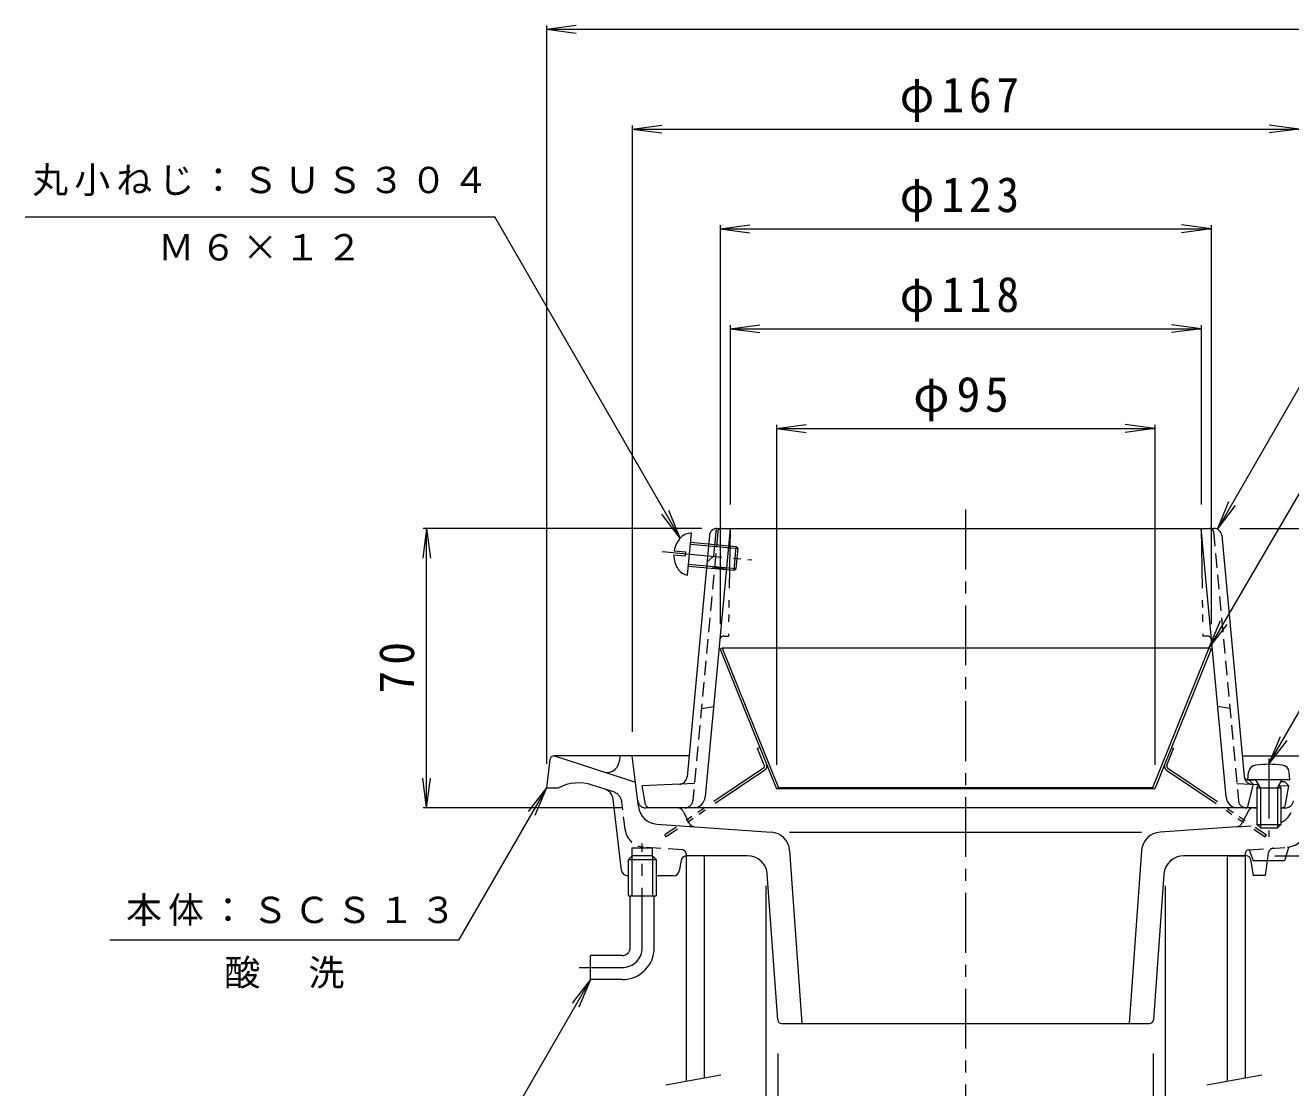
# Model space of a CAD drawing. Units: millimetres, scale not verified. Extents: x -270 to 229, y -348 to 357.
# Drawn here: x -269.8 to 47.2, y -78.4 to 187.6 of the extents above; entities that cross this region are included whole.
import ezdxf

# ---------------------------------------------------------------- set-up
doc = ezdxf.new("R2010")
doc.units = ezdxf.units.MM
doc.header["$LTSCALE"] = 3
for name, pattern in [('CHAIN1', [8, 5, -1, 1, -1]), ('DASHED1', [1.8, 1.2, -0.6]), ('DOUBLE_CHAIN1', [8.8, 5, -1, 0.6, -0.6, 0.6, -1]), ('DOUBLE_CHAIN2', [12.8, 9, -1, 0.6, -0.6, 0.6, -1])]:
    doc.linetypes.add(name, pattern=pattern)
for name, color, linetype, lineweight in [('0-0_通り芯', 3, 'Continuous', 9), ('0-2_仕上', 6, 'Continuous', 9), ('0-3_建具', 4, 'Continuous', 9), ('0-4_その他', 7, 'Continuous', 9), ('0-5_寸法', 7, 'Continuous', 9), ('0-6_ハッチ', 2, 'DOUBLE_CHAIN1', 9)]:
    doc.layers.add(name, color=color, linetype=linetype, lineweight=lineweight)
doc.styles.add('ＭＳ ゴシック', font='')
doc.styles.get('ＭＳ ゴシック').set_extended_font_data('MS Gothic')

msp = doc.modelspace()

# ---------------------------------------------------------------- linework, layer by layer
at = {"layer": '0-0_通り芯', "linetype": 'CHAIN1'}
for p, q in [((-34.26, 66.379), (-34.26, -100.972)), ((-115.26, -43.331), (-115.26, -17.298)), ((-131.04, -48.331), (-120.26, -48.331))]:
    msp.add_line(p, q, dxfattribs=at)
at = {"layer": '0-0_通り芯'}
for p, q in [((-138.369, 3.793), (-139.26, -3.331)), ((-137.377, 4.669), (-137.26, 4.669)), ((-137.26, 4.669), (-116.95, -1.93)), ((-103.542, 4.669), (-137.26, 4.669)), ((-120.76, 4.669), (-121.102, 2.945)), ((-116.201, -8.027), (-117.76, 4.669)), ((35.022, 4.669), (68.74, 4.669)), ((-124.586, -3.655), (-127.77, -2.62)), ((-139.26, -3.331), (-136.26, -3.331)), ((-120.417, -24.008), (-122.534, -6.155)), ((36.412, -9.384), (35.045, -11.997)), ((37.844, -8.331), (38.729, -8.331)), ((44.729, -8.331), (45.874, -8.331)), ((-111.587, -12.405), (-82.975, -14.406)), ((-78.337, -14.406), (9.817, -14.406)), ((33.719, -13.059), (14.456, -14.406)), ((-117.81, -18.331), (-112.71, -18.331)), ((-117.81, -20.331), (-117.81, -18.331)), ((-112.71, -20.331), (-112.71, -18.331)), ((36.67, -18.867), (36.74, -18.862)), ((-117.81, -20.331), (-118.71, -21.231)), ((-118.71, -21.231), (-111.81, -21.231)), ((-118.71, -30.331), (-118.71, -21.231)), ((-112.71, -20.331), (-117.81, -20.331)), ((-117.81, -30.331), (-117.81, -20.331)), ((-112.71, -20.331), (-111.81, -21.231)), ((-112.71, -20.331), (-112.71, -30.331)), ((-111.81, -21.231), (-111.81, -30.331)), ((-105.531, -21.516), (-106.008, -24.142)), ((-88.915, -20.331), (-104.26, -20.331)), ((-78.337, -19.038), (-75.244, -62.331)), ((9.817, -19.038), (6.725, -62.331)), ((36.122, -20.331), (20.396, -20.331)), ((35.74, -19.865), (35.74, -20.331)), ((37.11, -21.18), (37.74, -25.294)), ((41.298, -21.513), (40.74, -25.294)), ((-118.71, -25.331), (-118.927, -25.331)), ((-107.475, -25.331), (-111.81, -25.331)), ((-81.326, -61.402), (-83.928, -24.975)), ((15.408, -24.975), (12.807, -61.402)), ((40.74, -25.294), (37.74, -25.294)), ((-118.71, -30.331), (-111.81, -30.331)), ((-118.26, -43.331), (-118.26, -30.331)), ((-112.26, -43.331), (-112.26, -30.331)), ((-120.26, -45.331), (-128.26, -45.331)), ((-128.26, -51.331), (-128.26, -45.331)), ((-120.26, -51.331), (-128.26, -51.331)), ((-80.329, -62.331), (11.809, -62.331))]:
    msp.add_line(p, q, dxfattribs=at)
at = {"layer": '0-0_通り芯', "linetype": 'DASHED1'}
for p, q in [((-122.427, -4.356), (-124.586, -3.655)), ((-119.475, -14.184), (-120.376, -6.844)), ((33.718, -13.047), (38.949, -12.681)), ((-105.19, -18.867), (-114.907, -18.188)), ((36.74, -18.862), (46.387, -18.188)), ((-104.26, -19.865), (-104.26, -20.331)), ((41.564, -19.706), (41.298, -21.513))]:
    msp.add_line(p, q, dxfattribs=at)
at = {"layer": '0-0_通り芯', "linetype": 'DOUBLE_CHAIN2'}
for p, q in [((-106.363, -8.331), (-114.394, -8.331)), ((-104.931, -9.384), (-103.428, -12.314))]:
    msp.add_line(p, q, dxfattribs=at)
at = {"layer": '0-0_通り芯'}
msp.add_lwpolyline([(36.74, -18.862), (37.74, -21.513), (45.74, -21.513), (46.74, -18.151)], dxfattribs=at)
for centre, radius, start, end in [((-137.377, 3.669), 1, 90, 172.8746), ((-124.045, 3.53), 3, 251.99994, 348.7693), ((-131.169, -13.082), 11, 71.99997, 117.56938), ((-125.513, -6.508), 3, 6.76268, 72.00015), ((-111.238, -7.418), 5, 186.99902, 266.00024), ((37.844, -9.831), 1.5, 90, 162.6731), ((45.874, -6.331), 2, 270, 353.00002), ((33.613, -11.551), 1.5, 274.00117, 342.67337), ((-83.324, -19.394), 5, 4.08577, 86.00006), ((14.805, -19.394), 5, 93.99994, 175.91423), ((46.038, -13.2), 5, 278.06767, 352.99933), ((36.74, -19.865), 1, 93.99933, 180), ((-104.063, -21.827), 1.5, 85.99995, 168.02353), ((-88.915, -25.331), 5, 4.08537, 90), ((20.396, -25.331), 5, 90, 175.91463), ((36.122, -21.331), 1, 8.70119, 90), ((-118.927, -23.831), 1.5, 186.76208, 270), ((-107.475, -23.831), 1.5, 270, 348.02353), ((-120.26, -43.331), 2, 270, 0), ((-120.26, -43.331), 8, 270, 0), ((-80.329, -61.331), 1, 184.08383, 270), ((11.809, -61.331), 1, 270, 355.91617)]:
    msp.add_arc(centre, radius, start, end, dxfattribs=at)
at = {"layer": '0-0_通り芯', "linetype": 'DASHED1'}
for centre, radius, start, end in [((-123.354, -7.21), 3, 7.00043, 72.00015), ((42.719, -7.418), 5, 294.36995, 353.00098), ((-114.558, -13.2), 5, 187.00067, 266.00024), ((-105.26, -19.865), 1, 0, 86.00067), ((43.048, -19.925), 1.5, 94, 171.61166), ((46.038, -13.2), 5, 273.99976, 278.06767)]:
    msp.add_arc(centre, radius, start, end, dxfattribs=at)
at = {"layer": '0-0_通り芯', "linetype": 'DOUBLE_CHAIN2'}
for centre, radius, start, end in [((-114.394, -6.331), 2, 186.99998, 270), ((-106.363, -9.831), 1.5, 17.3269, 90), ((-102.133, -11.55), 1.5, 210.53842, 265.99883)]:
    msp.add_arc(centre, radius, start, end, dxfattribs=at)
at = {"layer": '0-0_通り芯', "linetype": 'CHAIN1'}
for radius in [2, 5]:
    msp.add_arc((-120.26, -43.331), radius, 270, 0, dxfattribs=at)
at = {"layer": '0-2_仕上', "color": 4, "linetype": 'DOUBLE_CHAIN1'}
for p, q in [((-103.894, 49.98), (-102.944, 60.437)), ((-103.193, 57.698), (-91.242, 56.612)), ((-103.148, 58.196), (-91.695, 57.155)), ((-92.238, 51.18), (-91.695, 57.155)), ((-91.695, 57.155), (-91.242, 56.612)), ((-110.29, 55.833), (-87.828, 53.791)), ((-107.331, 55.062), (-104.46, 54.801)), ((-107.24, 56.058), (-104.37, 55.797)), ((-104.46, 54.801), (-104.37, 55.797)), ((-103.691, 52.22), (-92.238, 51.18)), ((-103.646, 52.719), (-91.695, 51.632))]:
    msp.add_line(p, q, dxfattribs=at)
at = {"layer": '0-2_仕上', "linetype": 'DASHED1'}
for p, q in [((-96.352, 60.761), (-102.588, -6.516)), ((27.842, 60.761), (34.078, -6.516)), ((-94.182, 51.669), (-99.203, 51.669)), ((-100.419, 16.56), (-97.36, 17.06)), ((31.91, 16.56), (28.85, 17.06)), ((-102.191, -2.24), (-105.949, -2.41)), ((33.682, -2.24), (37.439, -2.41)), ((37.439, -2.41), (39.124, -2.486)), ((44.378, -2.724), (46.745, -2.831))]:
    msp.add_line(p, q, dxfattribs=at)
at = {"layer": '0-2_仕上'}
for p, q in [((-93.255, 61.669), (-99.491, -5.608)), ((-96.453, 61.669), (27.944, 61.669)), ((30.981, -5.608), (24.745, 61.669)), ((-98.444, 59.854), (-104.047, -0.596)), ((29.935, 59.854), (35.53, -0.505)), ((-105.949, -2.41), (-115.255, -2.831)), ((-114.404, -7.51), (-115.255, -2.831)), ((38.574, -1.506), (36.48, -1.412)), ((45.745, -1.831), (44.727, -1.785)), ((46.745, -2.831), (45.745, -1.831)), ((45.895, -7.51), (46.745, -2.831)), ((38.729, -8.331), (-113.42, -8.331)), ((44.911, -8.331), (44.729, -8.331))]:
    msp.add_line(p, q, dxfattribs=at)
at = {"layer": '0-2_仕上', "linetype": 'DOUBLE_CHAIN1'}
for p, q in [((-93.255, 61.669), (-93.67, 34.669)), ((24.745, 61.669), (25.16, 34.669)), ((-94.846, 34.669), (-93.67, 34.669)), ((26.336, 34.669), (25.16, 34.669))]:
    msp.add_line(p, q, dxfattribs=at)
at = {"layer": '0-2_仕上', "color": 4, "linetype": 'CHAIN1'}
msp.add_line((41.729, 4.018), (41.729, -15.601), dxfattribs=at)
at = {"layer": '0-2_仕上', "color": 4}
for p, q in [((36.479, -1.331), (36.645, 0.572)), ((46.979, -1.331), (46.812, 0.572)), ((46.979, -1.331), (36.479, -1.331)), ((39.599, -3.331), (38.547, -1.458)), ((38.729, -3.331), (39.17, -2.567)), ((43.859, -3.331), (44.911, -1.458)), ((44.729, -3.331), (44.288, -2.567)), ((38.729, -3.331), (44.729, -3.331)), ((38.729, -3.331), (38.729, -12.461)), ((39.599, -3.331), (39.599, -13.331)), ((43.859, -3.331), (43.859, -13.331)), ((44.729, -3.331), (44.729, -12.461)), ((39.599, -13.331), (38.729, -12.461)), ((38.729, -12.461), (44.729, -12.461)), ((43.859, -13.331), (44.729, -12.461)), ((39.599, -13.331), (43.859, -13.331))]:
    msp.add_line(p, q, dxfattribs=at)
at = {"layer": '0-2_仕上'}
for points in [[(-96.77, 61.669), (-97.418, 54.669), (-99.064, 53.169)], [(36.745, -1.424), (37.745, -2.424), (36.245, -8.331)]]:
    msp.add_lwpolyline(points, dxfattribs=at)
at = {"layer": '0-2_仕上', "color": 4, "linetype": 'DOUBLE_CHAIN1'}
msp.add_lwpolyline([(-92.238, 51.18), (-91.695, 51.632), (-91.242, 56.612)], dxfattribs=at)
at = {"layer": '0-2_仕上'}
for centre, radius, start, end in [((-96.453, 59.669), 2, 90, 174.70406), ((27.944, 59.669), 2, 5.2959, 90), ((-106.039, -0.412), 2, 272.59178, 354.70433), ((36.525, -0.413), 1, 185.2957, 267.40889), ((-102.478, -5.331), 3, 270, 354.70436), ((33.969, -5.331), 3, 185.29565, 270), ((-113.42, -7.331), 1, 190.3056, 270), ((44.911, -7.331), 1, 270, 349.6944)]:
    msp.add_arc(centre, radius, start, end, dxfattribs=at)
at = {"layer": '0-2_仕上', "linetype": 'DASHED1'}
for centre, radius, start, end in [((-95.356, 60.669), 1, 90, 174.70509), ((26.847, 60.669), 1, 5.29491, 90), ((37.53, -0.412), 2, 185.29567, 267.40822), ((-104.579, -6.331), 2, 270, 354.7041), ((36.07, -6.331), 2, 185.2959, 270)]:
    msp.add_arc(centre, radius, start, end, dxfattribs=at)
at = {"layer": '0-2_仕上', "linetype": 'DOUBLE_CHAIN1'}
for centre, start, end in [((-94.846, 33.669), 90, 174.70509), ((26.336, 33.669), 5.29491, 90)]:
    msp.add_arc(centre, 1, start, end, dxfattribs=at)
at = {"layer": '0-2_仕上', "color": 4}
for centre, radius, start, end in [((38.638, 0.398), 2, 96.33817, 175.00002), ((41.729, -27.431), 30, 83.6618, 96.3382), ((44.82, 0.398), 2, 4.99998, 83.66183), ((38.329, -1.581), 0.25, 29.32918, 90), ((45.129, -1.581), 0.25, 90, 150.67082)]:
    msp.add_arc(centre, radius, start, end, dxfattribs=at)
at = {"layer": '0-2_仕上', "color": 4, "linetype": 'DOUBLE_CHAIN1'}
for start_param, end_param in [(6.2831853, 7.7585936), (1.6661844, 3.1415927)]:
    msp.add_ellipse((-103.419, 55.208), major_axis=(0.475, 5.228), ratio=0.7428, start_param=start_param, end_param=end_param, dxfattribs=at)
at = {"layer": '0-3_建具'}
for p, q in [((-99.76, -20.331), (-104.26, -20.331)), ((-104.26, -20.331), (-104.26, -76.759)), ((-99.76, -20.331), (-99.76, -75.966)), ((31.24, -20.331), (35.74, -20.331)), ((31.24, -20.331), (31.24, -76.759)), ((35.74, -20.331), (35.74, -75.966))]:
    msp.add_line(p, q, dxfattribs=at)
at = {"layer": '0-3_建具', "color": 7}
for p, q in [((-109.373, -77.661), (-95.586, -75.23)), ((26.127, -77.661), (39.914, -75.23))]:
    msp.add_line(p, q, dxfattribs=at)
at = {"layer": '0-4_その他'}
for p, q in [((-139.26, 186.669), (-131.824, 187.648)), ((-139.26, 187.569), (-139.26, 2.669)), ((-139.26, 186.669), (70.74, 186.669)), ((-139.26, 186.669), (-131.824, 185.69)), ((-117.76, 161.669), (-110.324, 162.648)), ((-117.76, 162.569), (-117.76, 10.669)), ((-117.76, 161.669), (49.24, 161.669)), ((-117.76, 161.669), (-110.324, 160.69)), ((49.24, 161.669), (41.804, 162.648)), ((49.24, 161.669), (41.804, 160.69)), ((-95.755, 136.669), (-88.319, 137.648)), ((-95.755, 137.569), (-95.755, 37.669)), ((-95.755, 136.669), (27.245, 136.669)), ((-95.755, 136.669), (-88.319, 135.69)), ((27.245, 136.669), (19.81, 137.648)), ((27.245, 136.669), (19.81, 135.69)), ((27.245, 137.569), (27.245, 37.669)), ((-93.255, 111.669), (-85.819, 112.648)), ((-93.255, 112.569), (-93.255, 67.669)), ((-93.255, 111.669), (24.745, 111.669)), ((-93.255, 111.669), (-85.819, 110.69)), ((24.745, 111.669), (17.31, 112.648)), ((24.745, 111.669), (17.31, 110.69)), ((24.745, 112.569), (24.745, 67.669)), ((-81.655, 86.669), (-74.219, 87.648)), ((-81.655, 87.569), (-81.655, 2.445)), ((-81.655, 86.669), (13.145, 86.669)), ((-81.655, 86.669), (-74.219, 85.69)), ((13.145, 86.669), (5.71, 87.648)), ((13.145, 86.669), (5.71, 85.69)), ((13.145, 87.569), (13.145, 2.445)), ((-169.26, 61.669), (-170.239, 54.233)), ((-100.345, 61.669), (-170.16, 61.669)), ((-169.26, -8.331), (-169.26, 61.669)), ((-169.26, 61.669), (-168.281, 54.233)), ((34.447, 61.669), (125.082, 61.669)), ((-169.26, -8.331), (-170.239, -0.895)), ((-169.26, -8.331), (-168.281, -0.895)), ((-120.089, -8.331), (-170.16, -8.331)), ((43.24, -20.331), (101.64, -20.331)), ((-84.26, -27.831), (-84.26, -150.231)), ((15.74, -27.831), (15.74, -150.231)), ((-81.26, -69.831), (-81.26, -126.231)), ((12.74, -69.831), (12.74, -126.231))]:
    msp.add_line(p, q, dxfattribs=at)
at = {"layer": '0-5_寸法'}
for p, q in [((-269.797, 139.669), (-152.188, 139.669)), ((-105.754, 59.243), (-152.188, 139.669)), ((75.409, 115.217), (26.689, 31.669)), ((28.814, 61.47), (33.38, 67.42)), ((-105.754, 59.243), (-110.32, 65.193)), ((-105.754, 59.243), (-108.624, 66.172)), ((26.689, 31.669), (29.559, 38.598)), ((26.689, 31.669), (31.255, 37.619)), ((41.729, 2.569), (44.599, 9.498)), ((41.729, 2.569), (46.294, 8.519)), ((-139.26, -3.331), (-143.825, -9.281)), ((-139.26, -3.331), (-142.13, -10.26)), ((-128.26, -51.331), (-153.721, -95.431)), ((-128.26, -51.331), (-132.825, -57.281)), ((-128.26, -51.331), (-131.13, -58.26))]:
    msp.add_line(p, q, dxfattribs=at)
for points in [[(80.891, 151.669), (28.814, 61.47), (31.684, 68.399)], [(41.729, 2.569), (88.61, 83.769), (202.862, 83.769)], [(-139.26, -3.331), (-161.257, -41.431), (-248.602, -41.431)]]:
    msp.add_lwpolyline(points, dxfattribs=at)
at = {"layer": '0-6_ハッチ', "linetype": 'Continuous'}
for p, q in [((-95.198, 31.669), (-95.755, 31.445)), ((-95.755, 31.445), (-81.655, -3.555)), ((26.689, 31.669), (-95.198, 31.669)), ((-95.198, 31.669), (-81.098, -3.331)), ((26.689, 31.669), (12.589, -3.331)), ((-81.655, -3.555), (-81.098, -3.331)), ((13.145, -3.555), (-81.655, -3.555))]:
    msp.add_line(p, q, dxfattribs=at)
at = {"layer": '0-6_ハッチ'}
for p, q in [((-85.809, 6.757), (-86.365, 6.532)), ((-84.678, 2.345), (-86.365, 6.532)), ((16.169, 2.345), (17.856, 6.532)), ((17.3, 6.757), (17.856, 6.532)), ((-84.899, 1.623), (-109.591, -15.058)), ((-84.563, 1.126), (-109.255, -15.555)), ((16.054, 1.126), (40.745, -15.555)), ((16.39, 1.623), (41.081, -15.058)), ((-109.255, -15.555), (-109.591, -15.058)), ((40.745, -15.555), (41.081, -15.058))]:
    msp.add_line(p, q, dxfattribs=at)
at = {"layer": '0-6_ハッチ', "linetype": 'Continuous'}
for points in [[(26.689, 31.669), (27.245, 31.445), (13.145, -3.555)], [(13.145, -3.555), (12.589, -3.331), (-81.098, -3.331)]]:
    msp.add_lwpolyline(points, dxfattribs=at)
at = {"layer": '0-6_ハッチ'}
for centre, radius, start, end in [((-85.235, 2.12), 0.6, 304.04227, 21.94041), ((-85.235, 2.12), 1.2, 304.04227, 21.94041), ((16.725, 2.12), 1.2, 158.05959, 235.95773), ((16.725, 2.12), 0.6, 158.05959, 235.95773)]:
    msp.add_arc(centre, radius, start, end, dxfattribs=at)

# ---------------------------------------------------------------- texts
at = {"layer": '0-4_その他', "color": 2, "char_height": 8.798, "attachment_point": 7, "style": 'ＭＳ ゴシック'}
for s, insert in [('\\T1.21;\\W0.95;φ167', (-50.76, 163.469)), ('\\T1.21;\\W0.95;φ123', (-50.755, 138.469)), ('\\T1.21;\\W0.95;φ118', (-50.755, 113.469)), ('\\T1.19;φ95', (-47.38, 88.469))]:
    msp.add_mtext(s, dxfattribs=dict(at, insert=insert))
at = {"layer": '0-4_その他', "color": 2, "insert": (-172.26, 20.294), "char_height": 8.798, "attachment_point": 7, "rotation": 90, "style": 'ＭＳ ゴシック'}
msp.add_mtext('\\T1.27;\\W0.95;70', dxfattribs=at)
at = {"layer": '0-5_寸法', "char_height": 6.598, "attachment_point": 7, "style": 'ＭＳ ゴシック'}
for s, insert in [('\\T1.17;丸小ねじ：ＳＵＳ３０４', (-268.064, 144.875)), ('\\T1.17;Ｍ６×１２', (-236.492, 128.646)), ('\\T1.17;本体：ＳＣＳ１３', (-244.583, -37.914)), ('\\T1.17;酸\u3000洗', (-219.929, -53.61))]:
    msp.add_mtext(s, dxfattribs=dict(at, insert=insert))

doc.saveas('drawing.dxf')
